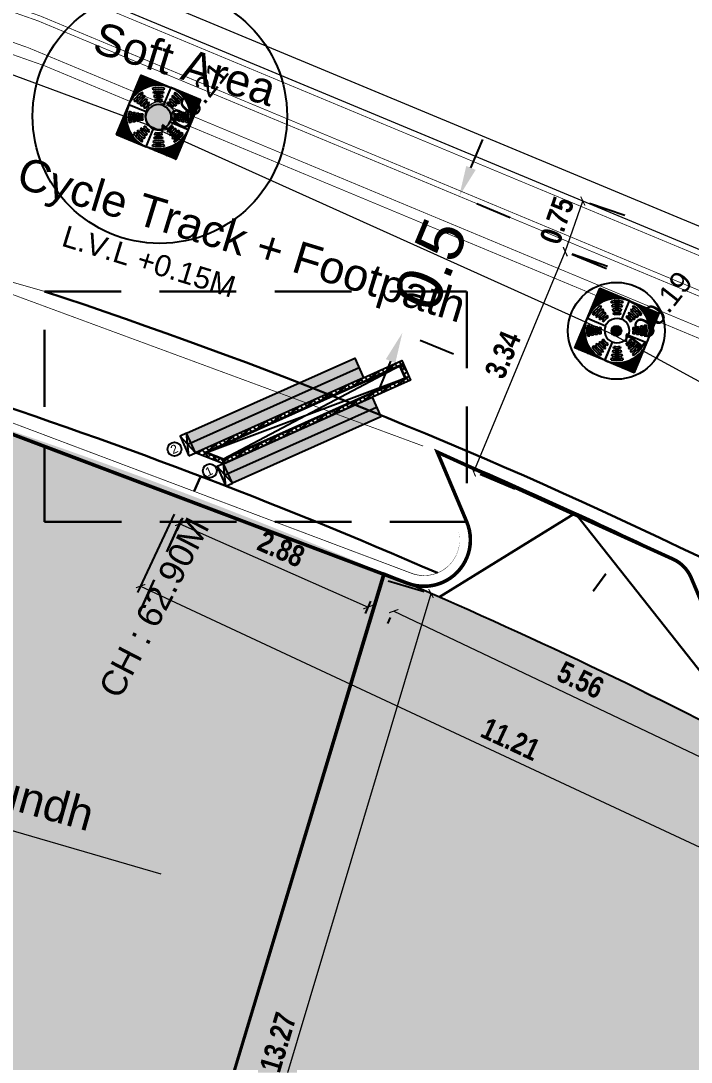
# Model space of a CAD drawing. Header units: metres. Extents: x 6 to 601, y -20 to 118.
# Drawn here: x 168.749 to 170.933, y 53.771 to 57.162 of the extents above; entities that cross this region are included whole.
import ezdxf

# ---------------------------------------------------------------- set-up
doc = ezdxf.new("R2010")
doc.units = ezdxf.units.M
doc.header["$MEASUREMENT"] = 0
doc.set_wipeout_variables(frame=1)
doc.linetypes.add('DASHED', pattern=[0.75, 0.5, -0.25])
doc.linetypes.add('HIDDEN', pattern=[0.375, 0.25, -0.125])
for name, color, linetype in [('DEFPOINT', 7, 'Continuous'), ('EL', 4, 'Continuous'), ('FOOTPATH', 30, 'Continuous'), ('HATCH', 8, 'Continuous'), ('PDA-Tree Girth', 7, 'Continuous'), ('PDA-Tree Grating', 7, 'Continuous'), ('PDA_Kerb Edge', 7, 'Continuous'), ('PDA_Text', 19, 'Continuous'), ('PT', 2, 'Continuous'), ('Tree foliage', 74, 'Continuous'), ('Treegirth Hach', 96, 'Continuous')]:
    doc.layers.add(name, color=color, linetype=linetype)
for name, color, linetype, lineweight in [('EXISTING ROAD', 7, 'Continuous', 5), ('PDA_Tactile band', 250, 'Continuous', 30), ('Treegirth', 13, 'Continuous', 30), ('WALL', 46, 'Continuous', 30)]:
    doc.layers.add(name, color=color, linetype=linetype, lineweight=lineweight)
for name, color, linetype, true_color in [('PDA - Dimensions', 7, 'Continuous', 0x000000), ('PDA - Hatch 4 - Pedestrian Ramp', 7, 'Continuous', 0xb3b3b3), ('PDA_Chainage Lines', 7, 'DASHED', 0x636466), ('PDA_Chainage Text', 7, 'Continuous', 0x636466)]:
    doc.layers.add(name, color=color, linetype=linetype, true_color=true_color)
doc.styles.add('AR', font='arial.ttf')
doc.styles.add('ARIAL', font='arialbd.ttf', dxfattribs={"width": 0.8})
doc.styles.add('RS', font='RomanS')
doc.styles.get("Standard").update_dxf_attribs({"font": 'arial.ttf'})
doc.dimstyles.new('PDA_Dimentions', dxfattribs={"dimtxt": 0.3, "dimasz": 0.1, "dimexe": 0.075, "dimexo": 0.625, "dimgap": 0.1, "dimtad": 1, "dimdsep": 46, "dimtxsty": 'ARIAL', "dimblk": 'ARCHTICK', "dimcen": 0.09, "dimadec": 0, "dimazin": 0, "dimtfac": 1, "dimtmove": 1, "dimatfit": 3, "dimldrblk": 'ARCHTICK', "dimfxl": 1, "dimfxlon": 1, "dimlwd": 9, "dimarcsym": 0})
doc.dimstyles.get("Standard").update_dxf_attribs({"dimtxt": 0.18, "dimasz": 0.18, "dimexe": 0.18, "dimexo": 0.0625, "dimgap": 0.09, "dimtad": 0, "dimdec": 4, "dimzin": 0, "dimdsep": 46, "dimtxsty": 'Standard', "dimcen": 0.09, "dimadec": 0, "dimazin": 0, "dimtfac": 1, "dimtdec": 4, "dimtofl": 0, "dimtmove": 0, "dimatfit": 3, "dimfxl": 1, "dimtolj": 1, "dimtzin": 0, "dimarcsym": 0})

# ---------------------------------------------------------------- blocks, each defined once
blk = doc.blocks.new('Survey Base')
at = {"layer": 'Treegirth Hach', "lineweight": 5}
for points in [[(10002.24670889322, 9997.553314930838, 1), (10001.83242533656, 9997.553314930838, 1)], [(10003.70632595393, 9990.66612505159, -1), (10003.55738605973, 9990.66612505159, -1)]]:
    blk.add_hatch(color=8, dxfattribs=at).paths.add_polyline_path(points)
at = {"layer": 'FOOTPATH', "color": 8, "lineweight": 5, "elevation": 99.6477}
blk.add_lwpolyline([(10004.7866114594, 9983.211269995612), (10004.2325, 9986.7247), (10003.5593, 9990.6829), (10001.8389, 9997.6047), (9999.6429, 10004.4286), (9997.7572, 10009.3528), (9994.7248, 10014.2305), (9991.0763, 10019.4218), (9986.6774, 10025.1078), (9979.9372, 10032.6138), (9975.0012, 10037.5156), (9969.0402, 10042.1762), (9965.306, 10044.5989), (9960.9045, 10046.3417), (9954.5509, 10049.0768), (9947.7635, 10051.9592), (9932.1836, 10058.0972), (9925.8846, 10060.5998), (9916.5229, 10064.388), (9910.5096, 10066.7966), (9893.365074992047, 10073.6770752974)], dxfattribs=at)
at = {"layer": 'PT'}
for p in [(10001.8389, 9997.6047, 100.2147), (10003.5593, 9990.6829, 100.1928)]:
    blk.add_point(p, dxfattribs=at)
at = {"layer": 'Tree foliage'}
for centre, radius in [((10002.03956711489, 9997.553314930838, 99.6477), 1.783389571564006), ((10003.63185600683, 9990.66612505159, 99.6477), 0.678518171323244)]:
    blk.add_circle(centre, radius, dxfattribs=at)
at = {"layer": 'Treegirth', "color": 8, "lineweight": 5}
for centre, radius in [((10002.03956711489, 9997.553314930838, 99.6477), 0.2071417783320899), ((10003.63185600683, 9990.66612505159, 99.6477), 0.07446994710140727)]:
    blk.add_circle(centre, radius, dxfattribs=at)
at = {"layer": 'WALL', "color": 8, "lineweight": 5, "elevation": 99.6741}
for points in [[(10005.7433602174, 9976.214725753698), (10005.85086703158, 9978.471623570202), (10007.71474902527, 9979.52146025633), (10007.71155925502, 9982.737934850255), (10002.97827649431, 9999.693215556455), (10000.58913723579, 10006.69949227649), (9997.729791051574, 10013.32808185173), (9988.674198232458, 10025.37261413683), (9980.402598096907, 10034.86773244021), (9973.216165662312, 10041.51718168738), (9964.660724990565, 10046.7982571348), (9955.386045016352, 10051.1989520991), (9934.539648831074, 10059.20383697383), (9918.251381458234, 10065.60660556681), (9894.152096703952, 10075.48659133106)], [(10005.4437, 9976.229), (10005.5591, 9978.6516), (10007.41457509145, 9979.696701475195), (10007.4116, 9982.6967), (10002.6916, 9999.6044), (10000.309, 10006.5915), (9997.4685, 10013.1764), (9988.4409, 10025.1837), (9980.187, 10034.6585), (9973.0338, 10041.2772), (9964.5172, 10046.5343), (9955.2678, 10050.923), (9934.431, 10058.9242), (9918.1396, 10065.3282), (9894.032416778959, 10075.21142389933)]]:
    blk.add_lwpolyline(points, dxfattribs=at)
at = {"layer": 'EL'}
for s, p in [('100.21', (10001.8389, 9997.1547, 100.2147)), ('100.19', (10003.5593, 9990.2329, 100.1928))]:
    blk.add_text(s, height=0.3, dxfattribs=at).set_placement(p)
blk = doc.blocks.new('grating 2')
at = {"layer": 'PDA - Hatch 4 - Pedestrian Ramp', "ltscale": 0.1, "true_color": 0xc9c9c9}
h = blk.add_hatch(dxfattribs=at)
h.set_pattern_fill('ANSI36', color=9, scale=0.1, angle=95.22659420207617)
h.set_pattern_definition([(140.2265942020762, (8977.282069813158, -3736.417957618297), (-0.02480961240675281, 0.004387340564248081), [0.03125, -0.00625, 0, -0.00625])])
h.paths.add_polyline_path([(3400.416178192349, 2388.081141613099), (3400.493608786393, 2387.234675722997, -0.4142135623730951), (3401.262644082451, 2388.158572207144)])
at = {"layer": 'PDA-Tree Girth', "color": 254}
for p, q in [((3400.876625263392, 2387.884896955622), (3400.843938064359, 2387.925296017695)), ((3400.941999661459, 2387.804098831479), (3400.909312462425, 2387.844497893552)), ((3401.114567144472, 2388.06794988544), (3401.129424362024, 2388.018152292291)), ((3401.144281579577, 2387.96835469914), (3401.15913879713, 2387.918557105991)), ((3401.173996014683, 2387.868759512842), (3401.188853232235, 2387.818961919692)), ((3400.692705761778, 2387.663941452308), (3400.647046675877, 2387.688756469368)), ((3400.784023933576, 2387.614311418185), (3400.738364847677, 2387.639126435246)), ((3400.875342105374, 2387.564681384063), (3400.829683019476, 2387.589496401124)), ((3401.007374059524, 2387.723300707334), (3400.974686860492, 2387.763699769407)), ((3401.07274845759, 2387.64250258319), (3401.040061258557, 2387.682901645263)), ((3401.203710449789, 2387.769164326543), (3401.218567667342, 2387.719366733393)), ((3400.555861177751, 2387.396736898251), (3400.607527880209, 2387.391161142332)), ((3400.659194582667, 2387.385585386413), (3400.710861285124, 2387.380009630493)), ((3400.762527987582, 2387.374433874573), (3400.81419469004, 2387.368858118653)), ((3400.865861392496, 2387.363282362733), (3400.917528094955, 2387.357706606813)), ((3400.966660277173, 2387.51505134994), (3400.921001191274, 2387.539866367002))]:
    blk.add_line(p, q, dxfattribs=at)
at = {"layer": 'PDA-Tree Girth'}
blk.add_lwpolyline([(3400.493608786395, 2387.234675722997), (3401.011115059011, 2387.282014686775, -0.4142135623751762), (3401.309983046229, 2387.641065934526), (3401.262644082451, 2388.158572207144)], format="xyb", dxfattribs=at)
blk.add_arc((3401.340074676496, 2387.312106317042), 0.8499999999999772, 95.22659420206618, 185.2265942021243, dxfattribs=at)
at = {"layer": 'PDA-Tree Girth', "color": 254}
for radius, start, end in [(0.7887668520473567, 106.6125843642425, 128.9765942177965), (0.7368001588977109, 106.6125843642425, 128.9765942177965), (0.6848334657480651, 106.6125843642425, 128.9765942177965), (0.6328667725984195, 106.6125843642425, 128.9765942177965), (0.5809000794488037, 106.6125843642425, 128.9765942177965), (0.7887668520473567, 151.4765941863362, 173.8406040346555), (0.7368001588977109, 151.4765941863362, 173.8406040346555), (0.6848334657480651, 151.4765941863362, 173.8406040346555), (0.6328667725984195, 151.4765941863362, 173.8406040346555), (0.5809000794488037, 151.4765941863362, 173.8406040346555), (0.5289333862992164, 151.4765941863362, 173.8406040346555), (0.5289333862992164, 106.6125843642425, 128.9765942177965), (0.4769666931496293, 106.6125843642425, 128.9765942177965), (0.425000000000042, 106.6125843642425, 128.9765942177965), (0.4769666931496293, 151.4765941863362, 173.8406040346555), (0.425000000000042, 151.4765941863362, 173.8406040346555)]:
    blk.add_arc((3401.340074676496, 2387.312106317042), radius, start, end, dxfattribs=at)
at = {"layer": 'PDA-Tree Grating'}
blk.add_lwpolyline([(3401.262644082451, 2388.158572207144), (3400.416178192349, 2388.081141613099), (3400.493608786393, 2387.234675722997)], dxfattribs=at)
blk = doc.blocks.new('_ArchTick')
at = {"color": 0, "linetype": 'ByBlock', "const_width": 0.15}
blk.add_lwpolyline([(-0.5, -0.5), (0.5, 0.5)], dxfattribs=at)
blk = doc.blocks.new('*D472')
at = {"layer": 'Defpoints', "color": 0, "transparency": 16777216}
for p in [(382.316627722863, 258.1684306681217, -99.60370000000044), (382.316627722854, 258.1684306681244), (378.5149961281441, 245.4506576502099)]:
    blk.add_point(p, dxfattribs=at)
at = {"layer": 'PDA - Dimensions', "color": 0, "lineweight": -2, "transparency": 16777216}
for p, q in [((381.7178090417287, 258.3474311908156), (382.2208167338725, 258.1970707517555)), ((377.9161774470099, 245.6296581729038), (378.4191851391537, 245.4792977338436))]:
    blk.add_line(p, q, dxfattribs=at)
at = {"layer": 'PDA - Dimensions', "color": 0, "lineweight": 9, "transparency": 16777216}
blk.add_line((378.5149961281352, 245.4506576502126), (382.316627722854, 258.1684306681244), dxfattribs=at)
at = {"layer": 'PDA - Dimensions', "color": 0, "lineweight": 9, "transparency": 16777216, "xscale": 0.1, "yscale": 0.1, "zscale": 0.1}
for p, rotation in [((382.316627722854, 258.1684306681244), 73.35739848893179), ((378.5149961281352, 245.4506576502126), 253.3573984889318)]:
    blk.add_blockref('_ArchTick', p, dxfattribs=dict(at, rotation=rotation))
at = {"layer": 'PDA - Dimensions', "color": 0, "transparency": 16777216, "insert": (380.1732454278106, 251.8820528020038), "char_height": 0.3, "attachment_point": 5, "rotation": 73.35739848893179, "style": 'ARIAL'}
blk.add_mtext('13.27', dxfattribs=at)
blk = doc.blocks.new('*D583')
at = {"layer": 'Defpoints', "color": 0, "transparency": 16777216}
for p in [(384.1981333441781, 262.9553724076759), (384.1981333441807, 262.9553724076748), (382.9142668329332, 259.8714377251326)]:
    blk.add_point(p, dxfattribs=at)
at = {"layer": 'PDA_Tactile band', "color": 0, "lineweight": 9, "transparency": 16777216}
blk.add_line((382.9142668329358, 259.8714377251315), (384.1981333441807, 262.9553724076748), dxfattribs=at)
at = {"layer": 'PDA_Tactile band', "color": 0, "lineweight": -2, "transparency": 16777216}
for p, q in [((384.7751298785104, 262.7151641660011), (384.2904527896739, 262.9169390890069)), ((383.4912633672654, 259.6312294834578), (383.006586278429, 259.8330044064635))]:
    blk.add_line(p, q, dxfattribs=at)
at = {"layer": 'PDA_Tactile band', "color": 0, "lineweight": 9, "transparency": 16777216, "xscale": 0.1, "yscale": 0.1, "zscale": 0.1}
for p, rotation in [((384.1981333441807, 262.9553724076748), 67.39765008335756), ((382.9142668329358, 259.8714377251315), 247.3976500833575)]:
    blk.add_blockref('_ArchTick', p, dxfattribs=dict(at, rotation=rotation))
at = {"layer": 'PDA_Tactile band', "color": 0, "transparency": 16777216, "insert": (383.3224731977343, 261.5107074280922), "char_height": 0.3, "attachment_point": 5, "rotation": 67.39765008335756, "style": 'ARIAL'}
blk.add_mtext('3.34', dxfattribs=at)
blk = doc.blocks.new('*D537')
at = {"layer": 'Defpoints', "color": 0, "transparency": 16777216}
for p in [(384.443935911142, 263.6654394067173, 99.6741), (384.4439359111421, 263.6654394067173), (384.1981333571002, 262.955372404298)]:
    blk.add_point(p, dxfattribs=at)
at = {"layer": 'PDA_Tactile band', "color": 0, "lineweight": 9, "transparency": 16777216}
blk.add_line((384.1981333571003, 262.955372404298), (384.4439359111421, 263.6654394067173), dxfattribs=at)
at = {"layer": 'PDA_Tactile band', "color": 0, "lineweight": -2, "transparency": 16777216}
for p, q in [((385.0345496024061, 263.460987779941), (384.5384341017444, 263.6327271464331)), ((384.7887470483643, 262.7509207775217), (384.2926315477026, 262.9226601440138))]:
    blk.add_line(p, q, dxfattribs=at)
at = {"layer": 'PDA_Tactile band', "color": 0, "lineweight": 9, "transparency": 16777216, "xscale": 0.1, "yscale": 0.1, "zscale": 0.1}
for p, rotation in [((384.4439359111421, 263.6654394067173), 70.90577805960041), ((384.1981333571003, 262.955372404298), 250.9057780596004)]:
    blk.add_blockref('_ArchTick', p, dxfattribs=dict(at, rotation=rotation))
at = {"layer": 'PDA_Tactile band', "color": 0, "transparency": 16777216, "insert": (384.0817917729894, 263.3932241551972), "char_height": 0.3, "attachment_point": 5, "rotation": 70.90577805960042, "style": 'ARIAL'}
blk.add_mtext('0.75', dxfattribs=at)
blk = doc.blocks.new('*D545')
at = {"layer": 'Defpoints', "color": 0, "transparency": 16777216}
for p in [(379.0864648211499, 259.799019164062), (381.7234445042977, 258.6331437923254), (381.4337132665796, 257.9778289911405)]:
    blk.add_point(p, dxfattribs=at)
at = {"layer": 'PDA_Tactile band', "color": 0, "lineweight": -2, "transparency": 16777216}
for p, q in [((378.8337357762217, 259.2273960103587), (378.7562969362433, 259.0522446582846)), ((381.4707154593694, 258.0615206386221), (381.393276619391, 257.886369286548))]:
    blk.add_line(p, q, dxfattribs=at)
at = {"layer": 'PDA_Tactile band', "color": 0, "lineweight": 9, "transparency": 16777216}
blk.add_line((378.7967335834319, 259.1437043628771), (381.4337132665796, 257.9778289911405), dxfattribs=at)
at = {"layer": 'PDA_Tactile band', "color": 0, "lineweight": 9, "transparency": 16777216, "xscale": 0.1, "yscale": 0.1, "zscale": 0.1}
for p, rotation in [((378.7967335834319, 259.1437043628771), 156.1485668973779), ((381.4337132665796, 257.9778289911405), 336.1485668973779)]:
    blk.add_blockref('_ArchTick', p, dxfattribs=dict(at, rotation=rotation))
at = {"layer": 'PDA_Tactile band', "color": 0, "transparency": 16777216, "insert": (380.2176390259682, 258.7924105263622), "char_height": 0.3, "attachment_point": 5, "rotation": 336.1485668973779, "style": 'ARIAL'}
blk.add_mtext('2.88', dxfattribs=at)
blk = doc.blocks.new('*D510')
at = {"layer": 'Defpoints', "color": 0, "transparency": 16777216}
for p in [(378.9823464457513, 259.8482961269548), (389.1401191151072, 255.1085717936276), (388.404748169393, 253.5325875445668)]:
    blk.add_point(p, dxfattribs=at)
at = {"layer": 'PDA_Tactile band', "color": 0, "lineweight": -2, "transparency": 16777216}
for p, q in [((378.7180691093111, 259.2819194948061), (378.2046911262067, 258.1816916167501)), ((388.8758417786669, 254.5421951614789), (388.3624637955626, 253.441967283423))]:
    blk.add_line(p, q, dxfattribs=at)
at = {"layer": 'PDA_Tactile band', "color": 0, "lineweight": 9, "transparency": 16777216}
blk.add_line((378.2469755000371, 258.2723118778939), (388.404748169393, 253.5325875445668), dxfattribs=at)
at = {"layer": 'PDA_Tactile band', "color": 0, "lineweight": 9, "transparency": 16777216, "xscale": 0.1, "yscale": 0.1, "zscale": 0.1}
for p, rotation in [((378.2469755000371, 258.2723118778939), 154.9857447930533), ((388.404748169393, 253.5325875445668), 334.9857447930534)]:
    blk.add_blockref('_ArchTick', p, dxfattribs=dict(at, rotation=rotation))
at = {"layer": 'PDA_Tactile band', "color": 0, "transparency": 16777216, "insert": (383.4318323595808, 256.1295566958431), "char_height": 0.3, "attachment_point": 5, "rotation": 334.98574479305336, "style": 'ARIAL'}
blk.add_mtext('11.21', dxfattribs=at)
blk = doc.blocks.new('*D520')
at = {"layer": 'Defpoints', "color": 0, "transparency": 16777216}
for p in [(381.9805306089347, 258.3145190605337), (387.0000873350746, 255.928537782318), (386.8132673044415, 255.5355113365936)]:
    blk.add_point(p, dxfattribs=at)
at = {"layer": 'PDA_Tactile band', "color": 0, "lineweight": 9, "transparency": 16777216}
blk.add_line((381.7937105783017, 257.9214926148093), (386.8132673044415, 255.5355113365936), dxfattribs=at)
at = {"layer": 'PDA_Tactile band', "color": 0, "lineweight": -2, "transparency": 16777216}
for p, q in [((381.7122148787506, 257.7500443764816), (381.7507800614721, 257.8311766653609)), ((386.7317716048905, 255.3640630982659), (386.770336787612, 255.4451953871452))]:
    blk.add_line(p, q, dxfattribs=at)
at = {"layer": 'PDA_Tactile band', "color": 0, "lineweight": 9, "transparency": 16777216, "xscale": 0.1, "yscale": 0.1, "zscale": 0.1}
for p, rotation in [((381.7937105783017, 257.9214926148093), 154.5765275411711), ((386.8132673044415, 255.5355113365936), 334.5765275411711)]:
    blk.add_blockref('_ArchTick', p, dxfattribs=dict(at, rotation=rotation))
at = {"layer": 'PDA_Tactile band', "color": 0, "transparency": 16777216, "insert": (384.4121769449272, 256.9571565775961), "char_height": 0.3, "attachment_point": 5, "rotation": 334.57652754117106, "style": 'ARIAL'}
blk.add_mtext('5.56', dxfattribs=at)
blk = doc.blocks.new('*D592')
at = {"color": 0, "lineweight": -2, "transparency": 16777216}
for p, q in [((170.2157102968858, 56.68271959593299), (170.2541436155537, 56.7750390414262)), ((170.23497663165, 56.56637932627279), (170.3434519801056, 56.52122017683755)), ((170.0499728860624, 56.12198774629003), (170.1584482345179, 56.07682859685479)), ((169.9538399139623, 56.05368912496385), (169.9154065952943, 55.96136967947065))]:
    blk.add_line(p, q, dxfattribs=at)
at = {"color": 0, "transparency": 16777216}
for points in [[(170.2003237226369, 56.68912514904432), (170.2310968711346, 56.67631404282167), (170.1772769782178, 56.59040015043981)], [(169.9384533397134, 56.06009467807518), (169.9692264882111, 56.04728357185253), (169.9922732326302, 56.14600857045704)]]:
    blk.add_solid(points, dxfattribs=at)
at = {"layer": 'Defpoints', "color": 0, "transparency": 16777216}
for p in [(170.1772769782168, 56.59040015044025, 46.27326474874116), (170.1772769782178, 56.59040015043981), (169.9922732326291, 56.14600857045748, 23.10165670435924)]:
    blk.add_point(p, dxfattribs=at)
at = {"color": 0, "transparency": 16777216, "insert": (170.084775105424, 56.36820436044846), "char_height": 0.15, "attachment_point": 5, "rotation": 67.39765008338898}
blk.add_mtext('\\A1;0.5', dxfattribs=at)
blk = doc.blocks.new('direction')
at = {"layer": 'PDA_Text', "color": 18, "lineweight": -3, "true_color": 0x000000, "insert": (8299.26790929622, 11463.76129872452), "char_height": 0.7499999999999987, "width": 9.226051727479195, "attachment_point": 1, "rotation": 303.9391874062145, "style": 'RS'}
blk.add_mtext('{\\fArial|b0|i0|c0|p34;\\H0.6x;Towards Aundh}', dxfattribs=at)
at = {"layer": 'PDA - Dimensions', "linetype": 'Continuous', "lineweight": 0}
blk.add_leader([(8301.745344059153, 11458.74126231147), (8298.450760845164, 11463.73022164667)], dimstyle='Standard', override={"dimtxt": 0.2, "dimasz": 0.6, "dimexe": 0, "dimexo": 0, "dimtih": 0, "dimtoh": 0, "dimdec": 1, "dimclre": 256, "dimclrt": 256, "dimtdec": 1, "dimfxl": 5000, "dimfxlon": 1, "dimlwd": 0, "dimlwe": 65535, "dimarcsym": 1}, dxfattribs=at)
blk = doc.blocks.new('site plan')
at = {"layer": 'HATCH', "transparency": 33554539}
h = blk.add_hatch(color=9, dxfattribs=at)
h.dxf.hatch_style = 1
edge = h.paths.add_edge_path()
edge.add_line((398.3203993259576, 223.5948501189359), (398.2467099829537, 223.4641372269434))
edge.add_arc((359.6859929776801, 159.1362964110049), 75.00000000001013, 50.643027904231985, 59.05981801813658, ccw=False)
edge.add_line((407.2472450699024, 217.1270482549116), (420.1046861651594, 205.7425696610298))
edge.add_line((420.1046861651594, 205.7425696610298), (420.8094782192929, 205.0855419844447))
edge.add_line((420.8094782192929, 205.0855419844447), (426.7812055969134, 211.8232616019814))
edge.add_line((426.7812055969134, 211.8232616019814), (425.7956355365113, 213.1024875697058))
edge.add_line((425.7956355365113, 213.1024875697058), (416.1118382745717, 221.7624692343961))
edge.add_line((416.1118382745717, 221.7624692343961), (407.675593800961, 228.7029774813527))
edge.add_line((407.675593800961, 228.7029774813527), (397.9149773290828, 235.6102521388693))
edge.add_line((397.9149773290828, 235.6102521388693), (386.314013544601, 241.8729637314991))
edge.add_line((386.314013544601, 241.8729637314991), (377.9310103320986, 245.1417021162761))
edge.add_line((377.9310103320986, 245.1417021162761), (370.004542349363, 247.1773856186501))
edge.add_line((370.004542349363, 247.1773856186501), (361.3097273447547, 248.3728635135467))
edge.add_line((361.3097273447547, 248.3728635135467), (352.0254405817377, 248.5341186884871))
edge.add_line((352.0254405817377, 248.5341186884871), (343.4882141783619, 247.6993770357221))
edge.add_line((343.4882141783619, 247.6993770357221), (335.9139085503266, 246.2670993457305))
edge.add_line((335.9139085503266, 246.2670993457305), (328.3596033347476, 243.666881654497))
edge.add_line((328.3596033347476, 243.666881654497), (319.6629500633953, 239.6837235734347))
edge.add_line((319.6629500633953, 239.6837235734347), (319.5471197944607, 239.6211706060803))
edge.add_line((319.5471197944607, 239.6211706060803), (321.5574075041695, 235.8133975529236))
edge.add_line((321.5574075041695, 235.8133975529236), (272.7275633488734, 208.0245052619248))
edge.add_line((272.7275633488734, 208.0245052619248), (278.0056757168622, 198.8389367912332))
edge.add_arc((432.4627185270929, -58.34392022211796), 300.0000000253854, 119.65879195034401, 120.98788440321641, ccw=False)
edge.add_line((284.0125765543999, 202.3523692864183), (322.5566917870638, 224.3008189144221))
edge.add_arc((359.6859929776747, 159.1362964110067), 75.00000000000819, 68.39042136316829, 119.67353207975981, ccw=False)
edge.add_line((387.3069919584923, 228.864916182969), (387.3659540972676, 229.0028996805177))
edge.add_arc((359.6859929777474, 159.1362964110758), 75.14999999991836, 59.06286877645181, 68.38737060490178, ccw=False)
edge = h.paths.add_edge_path()
edge.add_arc((349.3010737985187, 183.2254006047624), 81.89159830320767, 61.67163064802283, 66.55978401002817)
edge.add_line((381.8768936897104, 258.3589472471904), (381.8010254331712, 258.3911790539078))
edge.add_arc((359.0054820677524, 203.3172762747963), 59.60513035509366, 54.30315257286412, 67.51493234201462, ccw=False)
edge.add_line((393.7848686451925, 251.723534485518), (393.8556885749858, 251.8566782141697))
edge.add_arc((354.4186595736501, 193.2390454698689), 70.64917639292004, 56.0679491882368, 60.69628579069675)
edge.add_arc((352.3148610210937, 189.4305663229297), 74.99999999976491, 50.555828616822396, 60.71876623491141, ccw=False)
edge.add_line((399.9643149738331, 247.3488668674945), (426.1371010257917, 225.8164850111243))
edge.add_arc((330.8381931213371, 109.9798839230934), 149.9999999980311, 47.181571827729215, 50.55582861685792, ccw=False)
edge.add_line((432.7897821686583, 220.0065783664668), (433.461019319695, 219.3846048124851))
edge.add_line((433.461019319695, 219.3846048124851), (427.140824567834, 212.2303391908226))
edge.add_line((427.140824567834, 212.2303391908226), (427.498951335785, 212.639353591625))
edge.add_line((427.498951335785, 212.639353591625), (426.0958726766057, 213.5047626797495))
edge.add_line((426.0958726766057, 213.5047626797495), (416.4374589846284, 222.1420444422365))
edge.add_line((416.4374589846284, 222.1420444422365), (407.9792388866026, 229.1006320612996))
edge.add_line((407.9792388866026, 229.1006320612996), (398.1791149908786, 236.0358648532401))
edge.add_line((398.1791149908786, 236.0358648532401), (386.524392843321, 242.327597579806))
edge.add_line((386.524392843321, 242.327597579806), (378.0845744193266, 245.6184896078375))
edge.add_line((378.0845744193266, 245.6184896078375), (370.1010999551254, 247.6688135722943))
edge.add_line((370.1010999551254, 247.6688135722943), (361.3482586408572, 248.8722696898985))
edge.add_line((361.3482586408572, 248.8722696898985), (352.0053878903054, 249.0345423873878))
edge.add_line((352.0053878903054, 249.0345423873878), (343.4172933091158, 248.1948270130833))
edge.add_line((343.4172933091158, 248.1948270130833), (335.7854211527811, 246.7516636712244))
edge.add_line((335.7854211527811, 246.7516636712244), (328.1736885489918, 244.1316792765738))
edge.add_line((328.1736885489918, 244.1316792765738), (319.4398125364369, 240.1314727910485))
edge.add_line((319.4398125364369, 240.1314727910485), (319.3136729533489, 240.0633523826655))
edge.add_line((319.3136729533489, 240.0633523826655), (317.364540297036, 243.7552889994367))
edge.add_line((317.364540297036, 243.7552889994367), (289.9088339607588, 228.1428697642787))
edge.add_line((289.9088339607588, 228.1428697642787), (268.2376559472323, 215.8383502484321))
edge.add_line((268.2376559472323, 215.8383502484321), (263.0063138116147, 224.9425238677322))
edge.add_line((263.0063138116147, 224.9425238677322), (284.7185724453229, 237.270365883227))
edge.add_line((284.7185724453229, 237.270365883227), (315.241564482134, 254.6269671723549))
edge.add_arc((352.314861020961, 189.4305663227296), 75.00000000000541, 61.44883574043621, 119.6243021433603, ccw=False)
at = {"layer": 'PDA - Dimensions'}
for points in [[(378.7393838491425, 264.2525356003625), (377.9086798836342, 264.5988460420522), (378.2547850385072, 265.4296355292372), (379.0856600479437, 265.0837356612246), (378.7393838490352, 264.2525356004044)], [(384.3339361572998, 261.6078955548419), (384.6800413226338, 262.4386850678129), (385.5109163065517, 262.0927852104251), (385.1652217571482, 261.2618247549854), (384.3339361573417, 261.607895554951)]]:
    blk.add_lwpolyline(points, dxfattribs=at)
at = {"layer": 'PDA_Chainage Lines', "lineweight": 30}
blk.add_line((378.2314817265124, 257.9041151725814), (379.0836294985675, 259.7942984049259), dxfattribs=at)
at = {"layer": 'PDA_Kerb Edge', "const_width": 0.01, "elevation": 99.6741}
for points in [[(395.6897995898034, 257.9440020551374), (393.1045156312484, 259.974279232305), (377.0012205332769, 266.6782089277076), (370.0799510788383, 269.111599785756), (363.2520501243762, 270.9240759332079), (348.338070658303, 271.2528068225711), (335.8485062682594, 270.6287666978351), (326.3241639708558, 269.116427752444), (317.0225291237275, 265.7099678010745), (308.4021794737218, 261.4277381875781)], [(395.4118660105178, 257.5900911546196), (392.8748759799, 259.5824421073339), (376.839989525648, 266.2578927408249), (369.9473911880268, 268.6812033622919), (363.1884727891938, 270.4753679909481), (348.3443486837041, 270.8025591427195), (335.8951540840935, 270.1805360914605), (326.4378853924754, 268.6788475430276), (317.200541589933, 265.2959323633258), (308.3830349747786, 260.9157634052626)], [(395.3655437473026, 257.5311060045333), (392.8366027046741, 259.5171359198393), (376.8131176910429, 266.1878400430123), (369.925297872891, 268.6094706250478), (363.1778765666622, 270.4005833339052), (348.3453950212715, 270.7275178627442), (335.9029287200665, 270.1058309903983), (326.4568389627457, 268.6059175081245), (317.2302103343009, 265.226926457035), (308.4178970914072, 260.8493373493693)], [(395.1184916768252, 257.216518537407), (392.6324785701399, 259.1688362532004), (376.6698012398174, 265.8142256546744), (369.8074668588361, 268.2268960264119), (363.1213633798325, 270.0017318296741), (348.3509754882944, 270.3272977028755), (335.9443934452538, 269.7074037847306), (326.557924670853, 268.2169573219762), (317.3884436375956, 264.8588949568148), (308.5958528754909, 260.4911031537504)]]:
    blk.add_lwpolyline(points, dxfattribs=at)
at = {"layer": 'PDA_Kerb Edge', "const_width": 0.01}
for points in [[(372.1267894789544, 267.2387852219672), (376.8961811431454, 265.5619549597577), (378.1009605158088, 265.0603957345393)], [(378.9318355252763, 264.7144958665158), (383.22189025644, 262.9285119960023)], [(383.1407023778283, 262.9623111549317), (384.6384278121586, 262.3387961566859)], [(385.4693521659483, 261.9928757462294), (392.927267117193, 258.8880864963758), (395.6715022293338, 256.7329816776019)]]:
    blk.add_lwpolyline(points, dxfattribs=at)
at = {"layer": 'PDA_Kerb Edge'}
for points, const_width in [([(311.333329265588, 254.7053278489784), (314.252943238329, 256.3655378601015, -0.213669249986977), (376.8997275064048, 262.4003158076739)], 0.01), ([(311.4074758601091, 254.5749350481001), (314.3270898328501, 256.2351450592232, -0.2331685898795763), (382.2063765796247, 260.2334183599633)], 0.01), ([(263.0063138116129, 224.9425238677322), (284.7185724453229, 237.270365883227), (315.241564482134, 254.6269671723549, -0.2351135602686825), (381.9805306089347, 258.3145190605337)], 0.05), ([(387.0000873350727, 255.9285377823217), (385.9618903879909, 258.3887723909484, 0.1822611946891149), (385.7188668158615, 258.6445246357925), (382.4046249450475, 260.149436667547), (382.8169877980617, 259.1722527477232, -0.6638928293939181), (381.9805306089365, 258.3145190605337, -5.282170906711365)], 0.05)]:
    blk.add_lwpolyline(points, format="xyb", dxfattribs=dict(at, const_width=const_width))
for points in [[(262.932251772625, 225.0729647140233, 0.01, 0.01, 0), (284.644510406335, 237.4008067295181, 0.01, 0.01, 0), (315.1674178890571, 254.7573599740535, 0.01, 0.01, -0.2350451685050067), (382.0204837819201, 258.4602590381655, 0.01, 0, 0.6755439498466161), (382.6787889175703, 259.1139340592053, 0, 0, 0), (382.2063765796247, 260.2334183599633, 0, 0, 0)], [(263.0063138116129, 224.9425238677322, 0.01, 0.01, 0), (284.7185724453229, 237.270365883227, 0.01, 0.01, 0), (315.2415644822522, 254.6269671724203, 0.01, 0.01, -0.2350451685050076), (381.9611911217198, 258.3224752203696, 0.01, 0, 0.6755439498450695), (382.8169877980636, 259.1722527477232, 0, 0, 0), (382.4046249450475, 260.149436667547, 0, 0, 0)]]:
    blk.add_lwpolyline(points, format="xyseb", dxfattribs=at)
blk.add_arc((352.3588194152653, 189.5146947277699), 74.90538026314519, 57.84593786181112, 66.97853280363601, dxfattribs=at)
at = {"layer": 'PDA_Tactile band'}
for p, q in [((373.9194424567122, 232.7733041987321), (381.6525151286733, 258.4544900844194)), ((381.6675953591421, 258.448078498086), (373.9194424567122, 232.7733041987321)), ((384.5897877670395, 258.1997473775482), (384.7650185674338, 258.4432513312731)), ((387.0000873350746, 255.9285377823198), (385.9618903879909, 258.3887723909484))]:
    blk.add_line(p, q, dxfattribs=at)
blk.add_lwpolyline([(382.4328746550291, 258.1183843121053), (384.3369266298669, 259.2955032336831), (387.0000873350746, 255.928537782318)], dxfattribs=at)
for centre, radius, start, end in [((352.3385271481336, 189.5259208183574), 75.20217905466536, 66.43342875617087, 77.78718759931948), ((353.0531531233592, 190.3367543997338), 75.90662680294888, 57.2066597814171, 71.69008873964437), ((352.8596762865345, 190.6811997142268), 75.48999891798117, 64.19696905093852, 66.95987548151172), ((385.5012274530127, 258.194376762558), 0.5, 22.87930875602067, 64.19696905093852)]:
    blk.add_arc(centre, radius, start, end, dxfattribs=at)
at = {"rotation": 40.36443160860253}
blk.add_blockref('direction', (1474.319498892039, -13853.24024799149), dxfattribs=at)
at = {"layer": 'EXISTING ROAD', "rotation": 51.79989677134766}
blk.add_blockref('Survey Base', (2049.792497357163, -13777.89037235985), dxfattribs=at)
at = {"layer": 'PDA-Tree Grating'}
for p, xscale, yscale, zscale, rotation in [((2122.783453496231, 1605.50879809115), -0.5294117485537275, 0.5294117485537275, 0.5294117485537277, 72.61008658029172), ((101.9694828129086, 2447.37589330606), 0.5294117485537265, 0.5294117485537265, 0.5294117485537265, 242.1568981800735), ((655.0248572350629, -1917.693311588011), 0.5294117485537286, 0.5294117485537286, 0.5294117485537286, 62.15689818312943), ((-1365.789284537117, -1075.826627054594), -0.5294117485537281, 0.5294117485537275, 0.5294117485537277, 252.6100865833474), ((-1797.54357466583, -15.21672515463069), 0.5294117485537286, 0.5294117485537286, 0.5294117485537286, 332.1710558900226), ((1726.02110854431, -1482.104698307483), -0.5294117485537276, 0.5294117485537275, 0.5294117485537277, 342.6242442871849), ((-956.1762561734868, 2005.805379001267), -0.5294117485537281, 0.5294117485537275, 0.5294117485537277, 162.6242442902406), ((2567.388837760411, 538.9172348610427), 0.5294117485537264, 0.5294117485537264, 0.5294117485537264, 152.1710558869668)]:
    blk.add_blockref('grating 2', p, dxfattribs=dict(at, xscale=xscale, yscale=yscale, zscale=zscale, rotation=rotation))
at = {"layer": 'PDA_Chainage Text', "color": 251, "linetype": 'Continuous', "lineweight": -3, "true_color": 0x636466, "extrusion": (0.001767131774890149, -0.006788924548488019, 0.9999753935716443), "insert": (377.8040740139131, 256.7526043116814), "char_height": 0.3499999999999987, "width": 7.022197755980273, "attachment_point": 4, "text_direction": (0.4607111075337865, 0.887534853808164, 0.005211398153384475), "style": 'AR'}
blk.add_mtext('CH : 62.90M', dxfattribs=at)
at = {"layer": 'PDA_Text', "color": 18, "lineweight": -3, "true_color": 0x000000, "char_height": 0.7499999999999983, "width": 9.22605172747919, "attachment_point": 1, "rotation": 342.96602415348656, "style": 'RS'}
for s, insert in [('\\pxqc;{\\fArial|b0|i0|c0|p34;\\H0.6x;Soft Area }', (374.5259626663064, 267.1541308694486, -192.1379999999934)), ('\\pxqc;{\\fArial|b0|i0|c0|p34;\\H0.6x;Merged Cycle Track + Footpath\\P\\H0.66668x;L.V.L +0.15M}', (374.2175236489129, 265.0314843069318, -92.72499999999344))]:
    blk.add_mtext(s, dxfattribs=dict(at, insert=insert))
at = {"layer": 'PDA - Dimensions'}
dim = blk.add_aligned_dim(p1=(378.514996128144, 245.4506576502099, 99.60370000000044), p2=(382.3166277228629, 258.1684306681218), distance=9.299171943216355e-12, dimstyle='PDA_Dimentions', dxfattribs=at)
dim.commit()
dim.dimension.update_dxf_attribs({"geometry": '*D472', "text_midpoint": (380.1732454278106, 251.8820528020038, 99.60370000000044)})
at = {"layer": 'PDA_Tactile band'}
dim = blk.add_linear_dim(base=(384.4439359111421, 263.6654394067173), p1=(384.1981333571002, 262.955372404298), p2=(384.443935911142, 263.6654394067173, 99.6741), angle=70.90577805960325, dimstyle='PDA_Dimentions', override={"dimdec": 2}, dxfattribs=at)
dim.commit()
dim.dimension.update_dxf_attribs({"geometry": '*D537', "text_midpoint": (384.3210346341219, 263.3104059055077), "dimtype": 129})
for p1, p2, distance, picture, middle in [((382.9142668329332, 259.8714377251326), (384.1981333441781, 262.9553724076759), -2.829112834837655e-12, '*D583', (383.3224731977343, 261.5107074280922)), ((378.9823464457513, 259.8482961269547), (389.1401191151072, 255.1085717936276), -1.7391080418100326, '*D510', (383.4318323595808, 256.1295566958431)), ((379.08646482115, 259.799019164062), (381.7234445042977, 258.6331437923254), -0.7165065797057968, '*D545', (380.2176390259682, 258.7924105263622)), ((381.9805306089347, 258.3145190605337), (387.0000873350746, 255.928537782318), -0.4351683707307985, '*D520', (384.4121769449272, 256.9571565775961))]:
    dim = blk.add_aligned_dim(p1=p1, p2=p2, distance=distance, dimstyle='PDA_Dimentions', dxfattribs=at)
    dim.commit()
    dim.dimension.update_dxf_attribs({"geometry": picture, "text_midpoint": middle})

msp = doc.modelspace()

# ---------------------------------------------------------------- hatches: boundary and pattern name
h = msp.add_hatch(color=256)
h.dxf.hatch_style = 1
h.paths.add_polyline_path([(169.8511922301718, 56.03152870916509), (169.8369575803185, 56.06336210905781), (169.2894430940551, 55.81853507117208), (169.3036777439082, 55.78670167127895)])
h.paths.add_polyline_path([(169.8654268800254, 55.99969530927194), (169.8511922301718, 56.03152870916509), (169.3036777439082, 55.78670167127895), (169.3179123937618, 55.7548682713858)])
h = msp.add_hatch()
h.set_pattern_fill('ANSI37', color=256, scale=0.004649474245442281, angle=83.93183654651573)
h.set_pattern_definition([(128.9318365465157, (220.7421458144204, 100.6653794561399), (-0.01148333549007985, -0.009276423528495777), []), (218.9318365465157, (220.7421458144204, 100.6653794561399), (0.009276423528495777, -0.01148333549007985), [])])
edge = h.paths.add_edge_path()
edge.add_line((169.3482747124065, 55.75571206028533), (169.4096977560238, 55.73224679464751))
edge.add_arc((169.4072379149929, 55.72588529159358), 0.006820523367177389, -65.67559319535928, 68.85970625651288, ccw=False)
edge.add_line((169.4100473060286, 55.71967024042617), (169.3179123937618, 55.75486827138581))
edge.add_line((169.3179123937618, 55.7548682713858), (169.7803389042225, 55.96164729849185))
edge.add_line((169.7803389042225, 55.96164729849185), (169.9901269080665, 56.05545630454922))
edge.add_line((169.9901269080665, 56.05545630454921), (170.0185962174337, 55.99178948315991))
edge.add_line((170.0185962174337, 55.99178948315992), (169.5662562407881, 55.78952075899351))
edge.add_arc((169.5471656560067, 55.74278561917237), 0.05048389566385086, 67.78074146210156, 91.16234332261413)
edge.add_line((169.5461415736979, 55.79325912684548), (170.0027699875304, 55.99744547218866))
edge.add_line((170.0027699875304, 55.99744547218864), (169.9837904471471, 56.0398900215818))
edge.add_line((169.983790447147, 56.0398900215818), (169.3482747124065, 55.75571206028533))
edge = h.paths.add_edge_path(flags=17)
edge.add_line((169.5329310061538, 55.77461901906297), (169.4100473060285, 55.71967024042618))
edge.add_arc((169.4072379149929, 55.72588529159358), 0.006820523367342627, 294.3244068046408, 428.8597062531996)
edge.add_line((169.4096977560243, 55.73224679464752), (169.5325814561492, 55.78719557328431))
edge.add_line((169.5325814561492, 55.78719557328431), (169.5461415736971, 55.79325912684505))
edge.add_arc((169.5471656560079, 55.74278561916898), 0.05048389566690317, 67.78074146462347, 91.16234332494508, ccw=False)
edge.add_line((169.5662562407886, 55.78952075899393), (169.5329310061539, 55.77461901906296))
h = msp.add_hatch(color=256)
h.dxf.hatch_style = 1
edge = h.paths.add_edge_path()
edge.add_line((169.4433725406636, 55.73457198035715), (169.8938961797323, 55.93602850948652))
edge.add_line((169.8938961797322, 55.93602850948608), (169.9081308295854, 55.90419510959294))
edge.add_line((169.9081308295858, 55.90419510959295), (169.4703681426653, 55.7084447785525))
edge.add_arc((169.4242819558822, 55.68783684053302), 0.05048389566619923, 384.0923236388118, 427.7807414631774)
edge = h.paths.add_edge_path()
edge.add_line((169.4703681426654, 55.7084447785525), (169.9081308295859, 55.90419510959295))
edge.add_line((169.9081308295858, 55.90419510959295), (169.922365479439, 55.87236170970023))
edge.add_line((169.9223654794396, 55.87236170969939), (169.471841840371, 55.67090518057002))
edge.add_arc((169.4242819558822, 55.68783684053302), 0.05048389566619917, 340.4039058146108, 384.0923236388352)
edge = h.paths.add_edge_path()
edge.add_line((169.4100473060286, 55.71967024042617), (169.4433725406632, 55.73457198035672))
edge.add_arc((169.4242819558822, 55.68783684053302), 0.05048389566619974, 384.09232363881176, 427.7807414631774, ccw=False)
edge.add_line((169.4703681426654, 55.7084447785525), (169.4242819558823, 55.68783684053345))
edge.add_line((169.4242819558822, 55.68783684053302), (169.410047306029, 55.71967024042616))
edge = h.paths.add_edge_path()
edge.add_line((169.4242819558822, 55.68783684053302), (169.4703681426653, 55.70844477855208))
edge.add_arc((169.4242819558822, 55.68783684053302), 0.05048389566619923, 340.4039058146108, 384.0923236388352, ccw=False)
edge.add_line((169.4718418403701, 55.67090518057043), (169.4385166057355, 55.65600344063988))
edge.add_line((169.4385166057355, 55.65600344063989), (169.4242819558823, 55.68783684053261))

# ---------------------------------------------------------------- linework, layer by layer
for p, q in [((169.8511922301723, 56.03152870916509, 46.20331340871848), (169.2930666106108, 55.78195678799469, 46.20331340871848)), ((169.9826171976275, 56.03681881718521, 46.20331340871848), (169.4096278460231, 55.73476210549178, 46.20331340871848)), ((169.3543471261164, 55.75588083717436, 46.20331340871848), (169.9996987842138, 55.99861872219154, 46.20331340871848)), ((169.413670822584, 55.68309195724834, 46.20331340871848), (169.9081308295858, 55.90419510959295, 46.20331340871848)), ((169.2966901271666, 55.74537850481686, 46.20331340871848), (169.2894430940551, 55.81853507117167, 46.20331340871848)), ((169.3179123937618, 55.7548682713858, 46.20331340871848), (169.2682208274597, 55.80904530460272, 46.20331340871848)), ((169.4172943391405, 55.64651367407095, 46.20331340871848), (169.4100473060286, 55.71967024042533, 46.20331340871848)), ((169.4385166057355, 55.65600344063989, 46.20331340871848), (169.3888250394333, 55.71018047385679, 46.20331340871848))]:
    msp.add_line(p, q)
at = {"elevation": 46.20331340871848}
for points in [[(169.2894430940551, 55.81853507117208), (169.8369575803185, 56.06336210905781), (169.8654268800254, 55.99969530927194), (169.3179123937618, 55.7548682713858)], [(169.8654268955227, 55.99969527461502), (169.9901269080665, 56.05545630454921), (170.0185962174337, 55.99178948315992), (169.4100473060286, 55.71967024042617), (169.3179123937618, 55.7548682713858)], [(169.4100473060286, 55.71967024042617), (169.8938961797322, 55.93602850948567), (169.9223654794396, 55.87236170969939), (169.4385166057355, 55.65600344063989)], [(169.2966901271666, 55.74537850481686), (169.3179123937618, 55.7548682713858), (169.2894430940551, 55.81853507117167), (169.2682208274597, 55.80904530460272), (169.2966901271666, 55.74537850481686)], [(169.4172943391405, 55.64651367407095), (169.4385166057355, 55.65600344063989), (169.4100473060286, 55.71967024042533), (169.3888250394333, 55.71018047385679), (169.4172943391405, 55.64651367407095)]]:
    msp.add_lwpolyline(points, dxfattribs=at)
for points in [[(169.3482747124065, 55.75571206028533), (169.983790447147, 56.03989002158222), (170.0027699875304, 55.99744547218907), (169.4096977560243, 55.73224679464752)], [(169.3543471261164, 55.75588083717436), (169.9826171976275, 56.03681881718521), (169.9996987842138, 55.99861872219154), (169.4096278460231, 55.73476210549178)]]:
    msp.add_lwpolyline(points, close=True, dxfattribs=at)
for centre in [(169.2501233628971, 55.76702634725829, 46.20331340871848), (169.3651485018954, 55.69610085111506)]:
    msp.add_circle(centre, 0.02264893460108048)

# ---------------------------------------------------------------- block references
at = {"xscale": 0.232473712272114, "yscale": 0.232473712272114, "zscale": 0.232473712272114}
msp.add_blockref('site plan', (81.20695006397114, -4.720440970261869, 23.10165670435924), dxfattribs=at)

# ---------------------------------------------------------------- texts
at = {"char_height": 0.02789684547265368, "attachment_point": 3, "rotation": 24.092323638828606, "style": 'AR'}
for s, insert in [('2', (169.2531566374188, 55.78435353616868, 46.20331340871848)), ('1', (169.3663210108556, 55.71219407145648))]:
    msp.add_mtext_dynamic_manual_height_columns(s, width=0.6571644492992554, gutter_width=0.232473712272114, heights=[0], dxfattribs=dict(at, insert=insert))

# ---------------------------------------------------------------- dimensions: what is measured, and where the dimension line sits
dim = msp.add_aligned_dim(p1=(169.9922732326291, 56.1460085704575, 23.10165670435924), p2=(170.1772769782168, 56.59040015044026, 46.27326474874116), distance=-1.0903868768944976e-12, dimstyle='Standard', override={"dimtxt": 0.15, "dimasz": 0.1, "dimdec": 1, "dimtdec": 1})
dim.commit()
dim.dimension.update_dxf_attribs({"geometry": '*D592', "text_midpoint": (170.084775105424, 56.36820436044846)})

# ---------------------------------------------------------------- next in the draw order: wipeouts: each hides what was drawn before it
at = {"color": 7, "true_color": 0xffffff}
msp.add_wipeout([(135.75898104191674, 61.04336691328692), (165.2783606311245, 61.83045508680823), (165.61413977986402, 58.437016854101785), (165.61413977986402, 53.736769111905645), (173.55317026065867, 53.736769111905645), (173.55317026065867, 58.437016854101785), (210.63883053880113, 24.331238054091877), (128.8519966129769, 14.566200411027985)], dxfattribs=at).dxf.layer = 'DEFPOINT'

# ---------------------------------------------------------------- next in the draw order: linework, layer by layer
at = {"color": 1, "linetype": 'HIDDEN', "lineweight": 30, "elevation": 23.10165670435924}
msp.add_lwpolyline([(168.8262288717195, 56.28073454692782), (170.2018363382155, 56.28073454692782), (170.2018363382155, 55.53029474392794), (168.8262288717195, 55.53029474392794)], close=True, dxfattribs=at)

doc.saveas('drawing.dxf')
